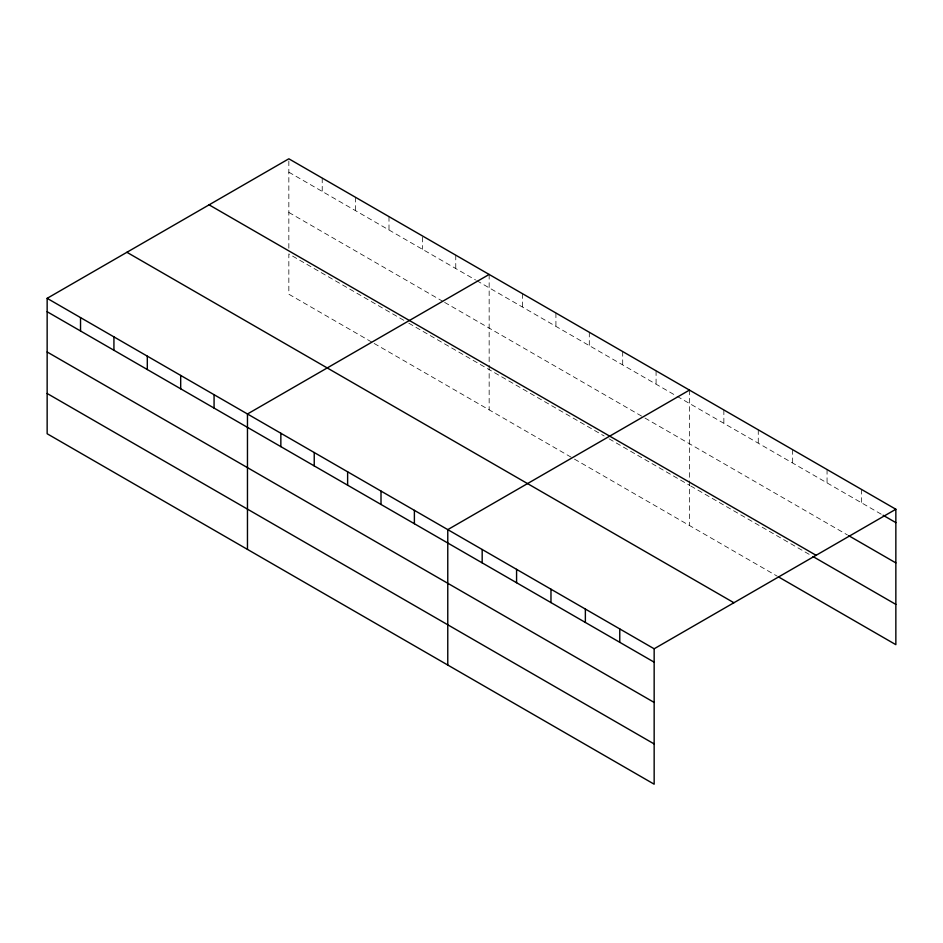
<?xml version="1.0" encoding="UTF-8"?>
<svg xmlns="http://www.w3.org/2000/svg" width="943" height="943" viewBox="0 0 943 943"><rect width="100%" height="100%" fill="white"/><g stroke="black" fill="none" stroke-linecap="round" stroke-linejoin="round"><path stroke-width="0.71" stroke-dasharray="4.71 3.54" d="M288.841 248.209L288.841 158.801M288.841 172.168L475.555 279.965M476.793 280.684L675.86 395.612M677.098 396.331L881.835 514.536M288.841 212.446L443.399 301.677M444.636 302.397L643.715 417.325M644.953 418.044L847.439 534.952M403.84 320.325L288.841 253.938L288.841 294.216L372.921 342.757M408.779 323.19L604.145 435.984M609.095 438.837L689.463 485.232M690.736 485.975L810.497 555.109M374.159 343.464L573.238 458.404M574.476 459.123L777.374 576.267M861.454 489.393L861.454 502.76M827.058 469.531L827.058 482.91M792.662 449.67L792.662 463.048M758.266 429.819L758.266 443.186M723.859 409.957L723.859 423.324M689.463 390.096L689.463 479.515M689.463 480.942L689.463 525.51M656.08 370.823L656.08 384.19M622.698 351.55L622.698 364.917M589.304 332.266L589.304 345.645M555.922 312.993L555.922 326.372M522.54 293.721L522.54 307.088M489.158 274.448L489.158 363.868M489.158 365.295L489.158 409.863M455.764 255.176L455.764 268.543M422.381 237.235L422.381 249.27M388.999 216.619L388.999 229.998M355.605 197.346L355.605 210.713M322.223 178.074L322.223 191.441"/><path stroke-width="1.41" d="M47.15 298.33L654.159 648.784L654.159 784.199L47.15 433.745L47.15 298.33L288.841 158.801L895.85 509.255L895.85 644.67L778.647 576.998M489.158 274.448L247.467 413.989L247.467 549.404M689.463 390.096L447.772 529.636L447.772 665.051M654.159 648.784L895.85 509.255M883.108 515.267L895.85 522.622M848.712 535.683L895.85 562.9M209.087 204.843L816.096 555.297M813.043 556.582L895.85 604.392M126.904 252.288L733.913 602.742M47.15 311.709L654.159 662.163M47.15 351.987L654.159 702.441M47.15 393.479L654.159 743.933M619.763 628.934L619.763 642.301M585.367 609.072L585.367 622.439M550.971 589.21L550.971 602.589M516.575 569.348L516.575 582.727M482.179 549.498L482.179 562.865M414.39 510.363L414.39 523.73M381.007 491.079L381.007 504.458M347.625 471.806L347.625 485.185M314.231 452.534L314.231 465.913M280.849 433.261L280.849 446.628M214.073 394.704L214.073 408.083M180.691 375.432L180.691 388.811M147.308 356.159L147.308 369.526M113.926 336.887L113.926 350.254M80.532 317.614L80.532 330.981"/></g></svg>
